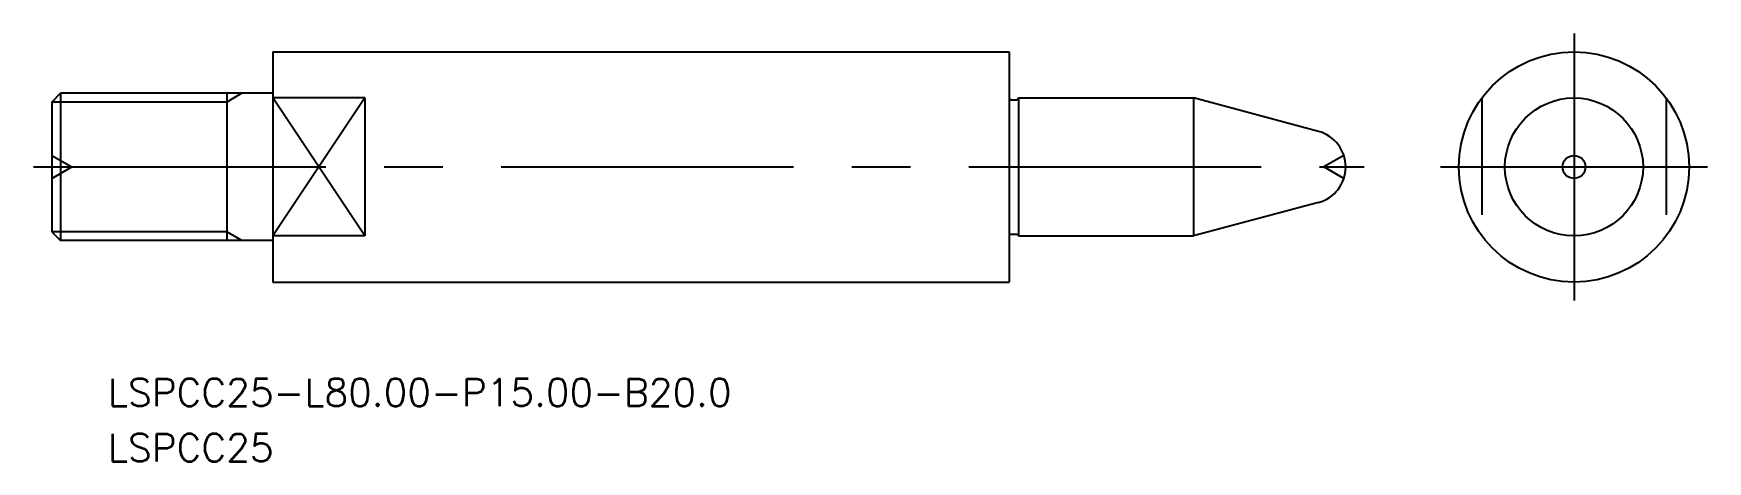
# Model space of a CAD drawing. Extents: x -26 to 156, y -32 to 15.
import ezdxf

# ---------------------------------------------------------------- set-up
doc = ezdxf.new("R2010")
doc.units = 0
doc.linetypes.add('CENTER', pattern=[50.8, 31.75, -6.35, 6.35, -6.35])
doc.linetypes.add('DASHED', pattern=[19.05, 12.7, -6.35])
doc.layers.get('0').update_dxf_attribs({"linetype": 'CONTINUOUS'})
doc.layers.add('CENTER', color=1, linetype='CENTER')
doc.styles.get("Standard").update_dxf_attribs({"font": 'txt.shx', "height": 3, "bigfont": 'bigfont.shx'})

msp = doc.modelspace()

# ---------------------------------------------------------------- linework, layer by layer
at = {"color": 7, "linetype": 'CONTINUOUS'}
for p, q in [((0, 12.5), (0, -12.5)), ((0, 12.5), (80, 12.5)), ((80, 12.5), (80, -12.5)), ((-24, 7.05), (-23.05, 8)), ((-23.05, 8), (-23.05, -8)), ((0, 8), (-23.05, 8)), ((-5, 8), (-5, -8)), ((10, 7.5), (0, 7.5)), ((10, 7.5), (10, -7.5)), ((80.2, 7.3), (80.8, 7.3)), ((81, 7.5), (100, 7.5)), ((81, 7.5), (81, -7.5)), ((113.57, 3.86), (100, 7.5)), ((100, 7.5), (100, -7.5)), ((-24, 7.05), (-24, -7.05)), ((113.57, -3.86), (100, -7.5)), ((-24, -7.05), (-23.05, -8)), ((0, -8), (-23.05, -8)), ((10, -7.5), (0, -7.5)), ((80.2, -7.3), (80.8, -7.3)), ((81, -7.5), (100, -7.5)), ((0, -12.5), (80, -12.5))]:
    msp.add_line(p, q, dxfattribs=at)
at = {"color": 3, "linetype": 'CONTINUOUS'}
for p, q in [((-3.36, 8), (-5, 7.05)), ((10, 7.5), (0, -7.5)), ((10, -7.5), (0, 7.5)), ((-5, 7.05), (-24, 7.05)), ((-5, -7.05), (-24, -7.05)), ((-3.36, -8), (-5, -7.05))]:
    msp.add_line(p, q, dxfattribs=at)
at = {"color": 3, "linetype": 'DASHED'}
for p, q in [((131.34, 7.5), (131.34, -7.5)), ((151.34, 7.5), (151.34, -7.5)), ((-24, 1.25), (-21.83, 0)), ((-24, -1.25), (-21.83, 0)), ((116.34, 1.25), (114.17, 0)), ((116.34, -1.25), (114.17, 0))]:
    msp.add_line(p, q, dxfattribs=at)
at = {"color": 7, "linetype": 'CONTINUOUS'}
for radius in [12.5, 7.5, 1.25]:
    msp.add_circle((141.34, 0), radius, dxfattribs=at)
for centre, radius, start, end in [((80.2, 7.5), 0.2, 180, 270), ((80.8, 7.5), 0.2, 270, 0), ((112.54, 0), 4, 285, 75), ((80.2, -7.5), 0.2, 90, 180), ((80.8, -7.5), 0.2, 0, 90)]:
    msp.add_arc(centre, radius, start, end, dxfattribs=at)
at = {"layer": 'CENTER', "color": 1, "linetype": 'CENTER'}
for p, q in [((141.34, 14.5), (141.34, -14.5)), ((-26, 0), (118.54, 0)), ((126.84, 0), (155.84, 0))]:
    msp.add_line(p, q, dxfattribs=at)

# ---------------------------------------------------------------- texts
at = {"color": 7, "linetype": 'CONTINUOUS'}
for s, p in [('LSPCC25-L80.00-P15.00-B20.0', (-17.92, -26)), ('LSPCC25', (-17.92, -32))]:
    msp.add_text(s, height=3, dxfattribs=at).set_placement(p)

doc.saveas('drawing.dxf')
